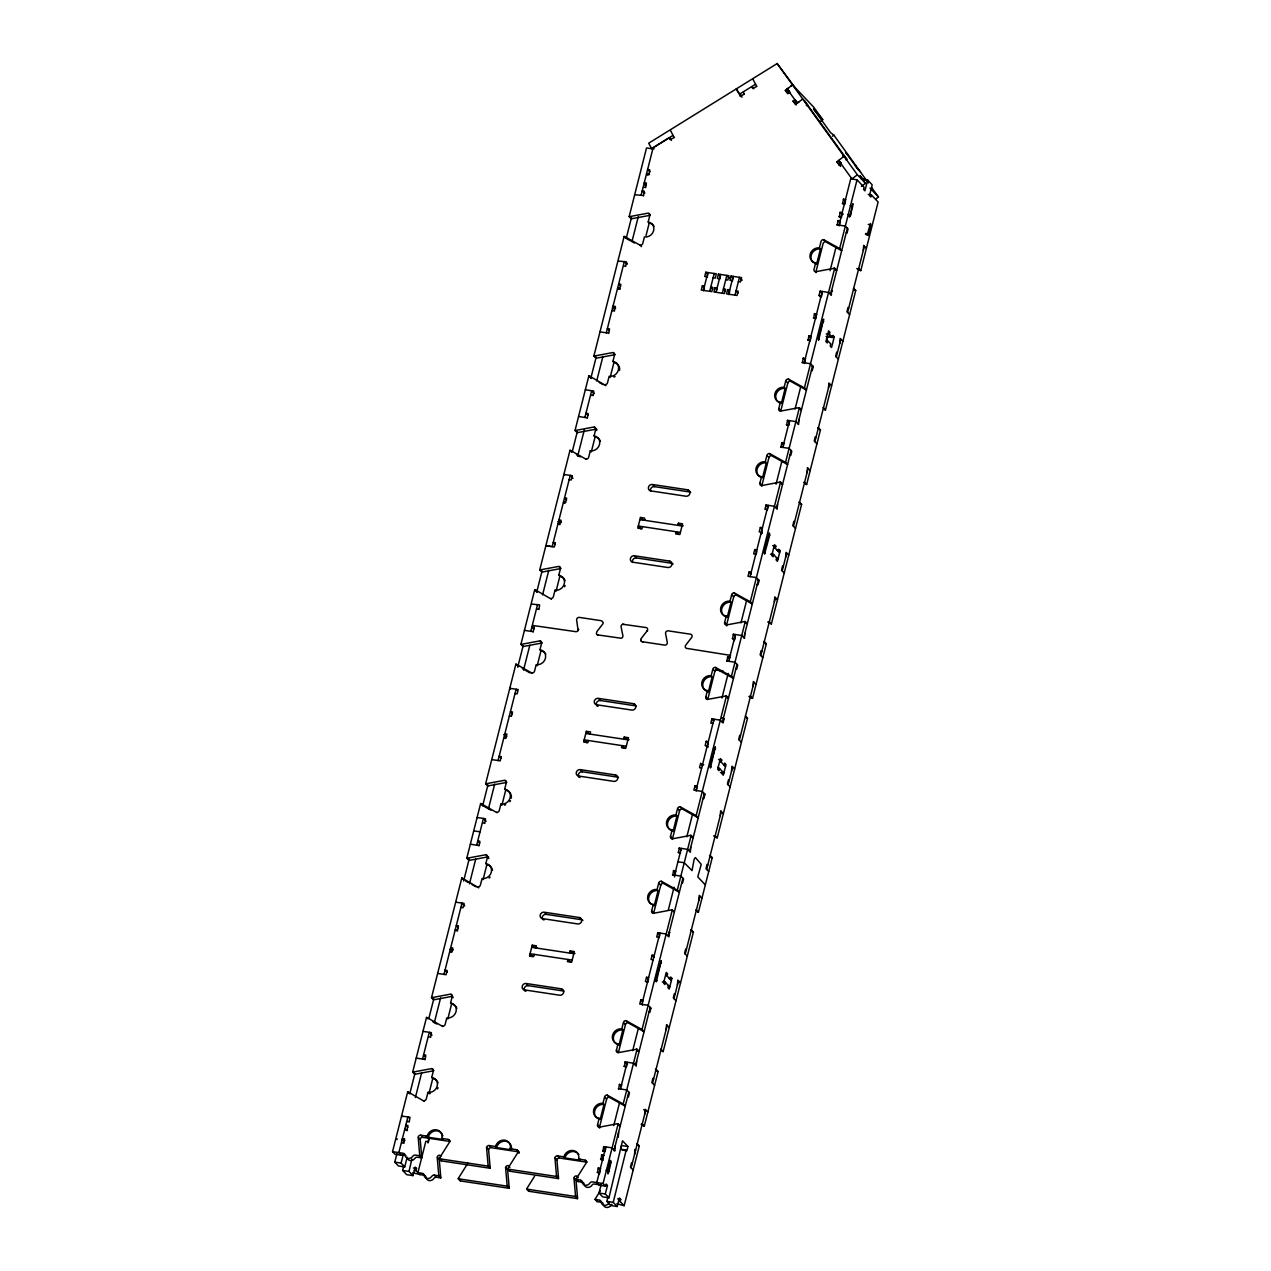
<?xml version="1.0" encoding="UTF-8"?>
<svg xmlns="http://www.w3.org/2000/svg" width="1271" height="1271" viewBox="0 0 1271 1271"><rect width="100%" height="100%" fill="white"/><g stroke="black" fill="none" stroke-linecap="round" stroke-linejoin="round"><path stroke-width="1.5" d="M396.997 1139.579L397.108 1138.737M843.118 214.259L842.196 212.67L840.067 212.336L839.337 216.976M403.431 1139.69L404.162 1141.437L402.859 1140.532M419.938 1174.801L415.982 1170.623L416.523 1168.478L415.156 1167.048L412.996 1175.611L406.672 1174.658L402.716 1170.48L403.765 1165.491M412.996 1175.611L409.024 1171.433L411.868 1159.088M638.312 1145.568L636.612 1143.773A2.272 2.049 -43.5 0 1 637.232 1143.789L639.281 1145.934L624.156 1205.702L620.184 1201.524L620.725 1199.395L619.374 1197.949L617.198 1206.513L610.89 1205.559L606.918 1201.381L607.983 1196.392M617.198 1206.513L613.242 1202.334L626.19 1150.064L621.455 1149.349M610.97 1162.488C610.43 1150.922 604.218 1193.135 610.97 1162.488L609.953 1161.424M503.761 738.07L505.858 738.387L506.938 734.114L504.841 733.796L506.446 736.926M615.514 306.756L613.067 306.073L614.195 309.282L615.116 308.218M655.947 979.639L656.281 981.863L661.285 960.685L655.947 979.639L656.98 980.704L654.867 980.386M710.076 765.778L710.394 768.002L715.398 746.808L710.076 765.778L711.093 766.842M764.189 551.916L764.507 554.14L769.718 535.17L769.4 532.93L764.189 551.916L765.206 552.98M818.302 338.054L818.619 340.278L823.624 319.085L818.302 338.054L819.318 339.119M870.842 225.714L870.508 223.489L867.537 233.657L868.554 234.722L870.842 225.714L869.793 224.745M613.321 352.877L615.021 354.673L596.544 358.136A2.272 2.049 -43.5 0 1 595.924 358.12L593.891 355.975L624.14 236.438A2.288 2.049 -43.5 0 1 624.712 236.613L640.123 245.208A2.272 2.049 -43.5 0 0 642.776 243.381L644.397 236.962A7.976 7.181 -43.5 0 0 653.659 230.591A7.976 7.181 -43.5 0 0 648.194 221.996L649.878 215.18A2.272 2.049 -43.5 0 0 648.242 213.115L629.78 216.578A2.272 2.049 -43.5 0 1 629.161 216.578L646.526 147.976L652.833 148.929M816.093 272.661A2.272 2.049 -43.5 0 1 816.046 271.438L823.084 243.635A2.272 2.049 -43.5 0 1 825.721 241.824L841.148 250.403A2.288 2.049 -43.5 0 0 841.72 250.578L839.686 248.433A2.288 2.049 -43.5 0 1 839.098 248.258L823.687 239.663A2.272 2.049 -43.5 0 0 821.034 241.49L819.414 247.909A7.976 7.181 -43.5 0 0 810.151 254.279A7.976 7.181 -43.5 0 0 815.632 262.875L813.948 269.69A2.272 2.049 -43.5 0 0 815.569 271.756L834.03 268.292A2.288 2.065 -43.5 0 1 834.666 268.292L836.699 270.437M408.563 1117.686L407.88 1116.971L398.856 1152.606L401.35 1155.244L395.043 1154.275L392.548 1151.653L407.673 1091.884A2.272 2.049 -43.5 0 1 408.245 1092.059L424.355 1101.369M432.124 1068.927L433.824 1070.722L415.363 1074.186A2.272 2.049 -43.5 0 1 414.727 1074.17L412.694 1072.025L426.516 1017.42A2.272 2.049 -43.5 0 1 427.088 1017.61L442.848 1026.555M450.967 994.462L452.667 996.257L434.205 999.721A2.272 2.049 -43.5 0 1 433.57 999.721L431.536 997.576L461.786 878.023A2.272 2.049 -43.5 0 1 462.374 878.197L478.802 887.857M488.684 857.131A2.272 2.049 -43.5 0 0 487.937 856.861L469.476 860.324A2.272 2.049 -43.5 0 1 468.856 860.308L466.807 858.163L480.629 803.558A2.272 2.049 -43.5 0 1 481.201 803.733L496.961 812.677M505.08 780.601L506.779 782.396L488.318 785.859A2.272 2.049 -43.5 0 1 487.699 785.859L485.649 783.699L515.899 664.161A2.272 2.049 -43.5 0 1 516.487 664.336L532.247 673.28M540.35 641.204L542.05 642.999L523.588 646.446A2.272 2.049 -43.5 0 1 522.969 646.446L520.919 644.302L534.741 589.696A2.288 2.049 -43.5 0 1 535.329 589.871L551.423 599.181M559.192 566.739L560.892 568.534L542.431 571.998A2.272 2.049 -43.5 0 1 541.811 571.998L539.762 569.837L570.012 450.299A2.272 2.049 -43.5 0 1 570.6 450.474L586.36 459.419M596.909 429.391A2.272 2.049 -43.5 0 0 596.178 429.137L577.701 432.585A2.272 2.049 -43.5 0 1 577.082 432.585L575.048 430.44L588.854 375.835A2.288 2.049 -43.5 0 1 589.442 376.009L605.87 385.669M410.025 1092.79L414.791 1073.947M428.994 1017.833L433.792 998.847M463.613 881.041L469.38 858.243M482.63 805.878L487.905 784.985M517.726 667.164L523.017 646.288M536.743 592.016L542.034 571.124M572.315 451.412L577.129 432.426M590.856 378.154L596.147 357.262M626.333 237.931L631.528 217.436M407.085 1157.627L404.734 1166.905L398.411 1165.952L394.773 1162.123L396.933 1153.575M422.544 1059.045L429.296 1032.322L432.029 1035.182M443.96 974.396L461.993 903.109L464.725 905.969M476.657 845.183L483.425 818.46L486.142 821.32M498.073 760.535L516.121 689.247L516.789 689.962M530.77 631.322L537.538 604.583M552.186 546.673L570.234 475.386L572.951 478.246M584.882 417.46L591.65 390.721L594.367 393.597M606.299 332.811L624.347 261.524L627.064 264.384L627.334 263.319M641.124 195.194L653.135 147.706L669.197 137.761L671.485 140.366M403.828 1143.312L404.575 1138.673L401.89 1139.181M406.911 1130.634L407.912 1125.486L405.814 1125.169L407.848 1127.313M409.246 1121.928L409.993 1117.288L401.572 1116.017L402.24 1116.732M424.991 1059.728L425.721 1055.089L423.624 1054.771L425.658 1056.916M430.662 1037.263L431.409 1032.64L422.989 1031.353M479.103 845.866L479.834 841.227L477.737 840.909L479.771 843.054M484.775 823.401L485.522 818.778L477.102 817.491M509.353 715.97L511.45 716.288L512.531 712.014L510.434 711.696L512.467 713.841M533.216 632.005L533.963 627.366L531.85 627.048L533.884 629.193L534.392 627.239M538.904 609.54L539.635 604.917L531.628 604.059M587.329 418.143L588.076 413.504L585.963 413.186L588.012 415.331M593.017 395.678L593.748 391.039L585.327 389.768M608.745 333.479L609.492 328.855L607.395 328.522L609.429 330.682M614.433 311.03L615.18 306.39M619.755 289.105L620.772 284.291L618.659 283.973L620.709 286.118M625.713 266.465L626.444 261.842L618.532 261.095M643.571 195.861L644.318 191.238L642.205 190.904L644.778 193.144M645.652 187.663L646.383 183.04L644.27 182.706L645.43 185.836L646.272 185.042M648.988 174.477L649.719 169.837L647.622 169.52L650.18 171.76M415.379 1097.524L421.591 1073.01M434.348 1022.583L440.592 997.91M469.444 883.885L475.688 859.212M488.461 808.721L494.705 784.048M523.557 670.024L529.8 645.334M542.574 594.86L548.818 570.186M577.67 456.162L584.406 429.582M596.687 380.998L602.947 356.325M632.18 240.759L638.312 216.531M644.254 193.065L644.492 192.08M404.734 1166.905L401.096 1163.092L403.257 1154.529M412.694 1072.025A2.272 2.049 -43.5 0 0 413.313 1072.025L431.79 1068.577A2.272 2.049 -43.5 0 1 433.347 1071.024L431.727 1077.443A7.976 7.181 -43.5 0 1 437.208 1086.038A7.976 7.181 -43.5 0 1 427.946 1092.409L426.309 1098.827A2.272 2.049 -43.5 0 1 423.672 1100.654M431.536 997.576A2.272 2.049 -43.5 0 0 432.156 997.576L450.633 994.113A2.272 2.049 -43.5 0 1 452.19 996.575L450.57 1002.978A7.976 7.181 -43.5 0 1 456.051 1011.589A7.976 7.181 -43.5 0 1 446.772 1017.96L445.152 1024.362A2.272 2.049 -43.5 0 1 442.515 1026.19M466.807 858.163A2.272 2.049 -43.5 0 0 467.442 858.163L485.903 854.716A2.272 2.049 -43.5 0 1 487.46 857.162L485.84 863.581A7.976 7.181 -43.5 0 1 491.321 872.176A7.976 7.181 -43.5 0 1 482.059 878.547L480.438 884.966A2.272 2.049 -43.5 0 1 477.785 886.793M485.649 783.699A2.272 2.049 -43.5 0 0 486.285 783.714L504.746 780.251A2.272 2.049 -43.5 0 1 506.303 782.698L504.682 789.116A7.976 7.181 -43.5 0 1 510.164 797.727A7.976 7.181 -43.5 0 1 500.901 804.098L499.265 810.501A2.272 2.049 -43.5 0 1 496.627 812.328M520.919 644.302A2.272 2.049 -43.5 0 0 521.555 644.302L540.016 640.854A2.272 2.049 -43.5 0 1 541.589 643.301L539.953 649.719A7.976 7.181 -43.5 0 1 545.434 658.314A7.976 7.181 -43.5 0 1 536.171 664.685L534.551 671.104A2.272 2.049 -43.5 0 1 531.898 672.931M539.762 569.837A2.272 2.049 -43.5 0 0 540.397 569.837L558.859 566.389A2.272 2.049 -43.5 0 1 560.416 568.836L558.795 575.255A7.976 7.181 -43.5 0 1 564.276 583.866A7.976 7.181 -43.5 0 1 555.014 590.237L553.393 596.639A2.272 2.049 -43.5 0 1 550.74 598.466M575.048 430.44A2.272 2.049 -43.5 0 0 575.668 430.44L594.129 426.977A2.272 2.049 -43.5 0 1 595.702 429.439L594.081 435.858A7.976 7.181 -43.5 0 1 599.547 444.453A7.976 7.181 -43.5 0 1 590.284 450.824L588.664 457.242A2.272 2.049 -43.5 0 1 586.01 459.069M593.891 355.975A2.272 2.049 -43.5 0 0 594.51 355.975L612.972 352.528A2.272 2.049 -43.5 0 1 614.544 354.974L612.908 361.393A7.976 7.181 -43.5 0 1 618.389 369.988A7.976 7.181 -43.5 0 1 609.127 376.359L607.506 382.778A2.272 2.049 -43.5 0 1 604.853 384.605M430.202 1093.568A7.976 7.181 -43.5 0 1 428.963 1093.489L432.744 1078.523L431.727 1077.443M447.805 1019.024L451.586 1004.058L450.57 1002.978M483.075 879.627L486.857 864.661L485.84 863.581M504.682 789.116L505.699 790.197L501.918 805.163L500.901 804.098M537.188 665.766L540.985 650.8L539.953 649.719M556.46 589.633L559.812 576.335L558.795 575.255M594.081 435.858L595.098 436.938L591.301 451.904L590.284 450.824M610.144 377.439L613.941 362.473L612.908 361.393M646.049 235.548L649.211 223.061L648.194 221.996M428.279 1141.962L429.026 1137.323M428.009 1142.915L428.963 1139.15L426.246 1136.29M535.901 947.959L536.441 945.831L532.231 945.195L529.514 955.887L533.725 956.523L534.265 954.378M590.014 734.098L590.554 731.969L586.344 731.333L583.643 742.026L587.853 742.661L588.394 740.516M644.127 520.236L644.667 518.107L640.457 517.472L637.756 528.164L641.966 528.8L642.506 526.655M704.468 286.086L702.37 285.768L701.274 290.058L711.808 291.647L712.888 287.373L710.791 287.055L712.824 289.2M713.126 277.777L715.239 278.095L716.32 273.821L705.786 272.232L704.706 276.506L706.819 276.824M703.387 290.376L707.899 272.55M703.689 290.773L704.404 287.929L702.37 285.768M707.105 277.237L707.836 274.377L705.786 272.232M709.695 291.329L714.207 273.503M717.098 288.009L715.001 287.691L713.921 291.965L724.438 293.553L725.519 289.28L723.421 288.962L725.455 291.107M725.757 279.699L727.87 280.017L728.95 275.728L718.417 274.139L717.337 278.413L719.45 278.73M716.018 292.282L720.53 274.457M719.736 279.143L720.466 276.284L718.417 274.139M722.341 293.236L726.837 275.41L729.57 278.285M729.729 289.915L727.632 289.597L726.551 293.871L737.069 295.476L738.149 291.186L736.052 290.868L738.086 293.013M738.387 281.606L740.5 281.924L741.581 277.65L731.047 276.061L729.967 280.335L732.08 280.653M728.648 294.189L733.16 276.379M728.95 294.602L729.665 291.742L727.632 289.597M732.366 281.05L733.097 278.206L731.047 276.061M734.972 295.142L739.468 277.332L742.2 280.192M569.583 953.059L570.123 950.93L574.333 951.566L571.632 962.258L567.422 961.623L567.962 959.478L569.996 961.623M623.696 739.198L624.236 737.069L628.446 737.704L625.745 748.397L621.535 747.761L622.075 745.616L624.109 747.761M677.808 525.336L678.349 523.207L682.559 523.843L679.858 534.535L675.648 533.899L676.188 531.755L678.221 533.899M620.232 1125.884L618.199 1123.739A2.272 2.049 -43.5 0 0 617.579 1123.739L599.102 1127.202A2.272 2.049 -43.5 0 1 597.545 1124.74L599.165 1118.321A7.976 7.181 -43.5 0 1 593.7 1109.726A7.976 7.181 -43.5 0 1 602.962 1103.355L604.583 1096.937A2.272 2.049 -43.5 0 1 607.22 1095.125L622.647 1103.705A2.272 2.049 -43.5 0 0 623.219 1103.895L625.268 1106.04A2.272 2.049 -43.5 0 1 624.681 1105.849L609.27 1097.27A2.272 2.049 -43.5 0 0 606.617 1099.081L599.578 1126.884A2.272 2.049 -43.5 0 0 599.626 1128.108M638.455 1051.419A2.272 2.049 -43.5 0 1 639.075 1051.435L637.041 1049.274A2.272 2.049 -43.5 0 0 636.421 1049.274L617.944 1052.738A2.272 2.049 -43.5 0 1 616.387 1050.275L618.008 1043.872A7.976 7.181 -43.5 0 1 612.543 1035.261A7.976 7.181 -43.5 0 1 621.805 1028.89L623.426 1022.472A2.272 2.049 -43.5 0 1 626.063 1020.661L641.49 1029.24A2.272 2.049 -43.5 0 0 642.062 1029.431L644.111 1031.575A2.272 2.049 -43.5 0 1 643.523 1031.401L628.112 1022.805A2.272 2.049 -43.5 0 0 625.459 1024.633L618.421 1052.436M674.361 912.022L672.311 909.877A2.272 2.049 -43.5 0 0 671.692 909.877L653.23 913.341A2.272 2.049 -43.5 0 1 651.658 910.878L653.278 904.459A7.976 7.181 -43.5 0 1 647.813 895.864A7.976 7.181 -43.5 0 1 657.075 889.493L658.696 883.075A2.272 2.049 -43.5 0 1 661.349 881.264L676.76 889.843A2.272 2.049 -43.5 0 0 677.332 890.034L679.381 892.178A2.272 2.049 -43.5 0 1 678.793 891.988L663.383 883.409A2.272 2.049 -43.5 0 0 660.729 885.22L653.707 913.023M692.568 837.557A2.272 2.049 -43.5 0 1 693.203 837.557L691.154 835.412A2.272 2.049 -43.5 0 0 690.534 835.412L672.073 838.876A2.272 2.049 -43.5 0 1 670.5 836.413L672.121 829.995A7.976 7.181 -43.5 0 1 666.655 821.4A7.976 7.181 -43.5 0 1 675.918 815.029L677.538 808.61A2.272 2.049 -43.5 0 1 680.176 806.799L695.602 815.378A2.272 2.049 -43.5 0 0 696.174 815.569L698.224 817.714A2.272 2.049 -43.5 0 1 697.636 817.523L682.225 808.944A2.272 2.049 -43.5 0 0 679.572 810.771L672.55 838.558A2.272 2.049 -43.5 0 0 672.486 839.368M727.838 698.16A2.272 2.049 -43.5 0 1 728.474 698.16L726.424 696.015A2.272 2.049 -43.5 0 0 725.805 696.015L707.343 699.479A2.272 2.049 -43.5 0 1 705.77 697.016L707.407 690.598A7.976 7.181 -43.5 0 1 701.926 682.003A7.976 7.181 -43.5 0 1 711.188 675.632L712.809 669.213A2.272 2.049 -43.5 0 1 715.462 667.402L730.873 675.981A2.288 2.049 -43.5 0 0 731.461 676.156L733.494 678.317A2.288 2.049 -43.5 0 1 732.922 678.126L717.495 669.547A2.272 2.049 -43.5 0 0 714.858 671.358L707.82 699.161M747.316 623.696L745.267 621.551A2.272 2.049 -43.5 0 0 744.647 621.551L726.186 625.014A2.272 2.049 -43.5 0 1 724.613 622.552L726.234 616.133A7.976 7.181 -43.5 0 1 720.768 607.538A7.976 7.181 -43.5 0 1 730.031 601.167L731.651 594.749A2.272 2.049 -43.5 0 1 734.304 592.937L749.715 601.517A2.272 2.049 -43.5 0 0 750.303 601.707L752.337 603.852A2.272 2.049 -43.5 0 1 751.749 603.661L736.338 595.082A2.272 2.049 -43.5 0 0 733.685 596.893L726.662 624.697A2.272 2.049 -43.5 0 0 726.71 625.92M781.967 484.299A2.272 2.049 -43.5 0 1 782.586 484.299L780.553 482.154A2.272 2.049 -43.5 0 0 779.917 482.154L761.456 485.617A2.272 2.049 -43.5 0 1 759.899 483.155L761.52 476.736A7.976 7.181 -43.5 0 1 756.038 468.141A7.976 7.181 -43.5 0 1 765.301 461.77L766.921 455.352A2.272 2.049 -43.5 0 1 769.575 453.54L784.985 462.12A2.288 2.049 -43.5 0 0 785.573 462.294L787.607 464.455A2.288 2.049 -43.5 0 1 787.035 464.265L771.608 455.685A2.272 2.049 -43.5 0 0 768.971 457.496L761.933 485.3A2.272 2.049 -43.5 0 0 761.885 486.11M800.809 409.834A2.272 2.049 -43.5 0 1 801.429 409.834L799.395 407.689A2.272 2.049 -43.5 0 0 798.76 407.689L780.299 411.153A2.272 2.049 -43.5 0 1 778.726 408.69L780.362 402.272A7.976 7.181 -43.5 0 1 774.881 393.676A7.976 7.181 -43.5 0 1 784.143 387.305L785.764 380.887A2.272 2.049 -43.5 0 1 788.417 379.076L803.828 387.655A2.288 2.049 -43.5 0 0 804.416 387.846L806.45 389.99A2.288 2.049 -43.5 0 1 805.878 389.8L790.451 381.221A2.272 2.049 -43.5 0 0 787.813 383.032L780.775 410.835M602.962 1103.355L603.979 1104.435L600.182 1119.401L599.165 1118.321M618.008 1043.872L619.025 1044.937L622.822 1029.971L621.805 1028.89M653.119 905.254A7.976 7.181 -43.5 0 0 654.311 905.54L658.092 890.574L657.075 889.493M672.121 829.995L673.137 831.075L676.935 816.109L675.918 815.029M707.232 691.392A7.976 7.181 -43.5 0 0 708.424 691.678L712.205 676.712L711.188 675.632M730.031 601.167L731.047 602.247L727.266 617.213L726.234 616.133M765.301 461.77L766.318 462.835L762.536 477.817L761.52 476.736M780.187 403.066A7.976 7.181 -43.5 0 0 781.379 403.352L785.16 388.386L784.143 387.305M814.361 263.176A7.976 7.181 -43.5 0 0 816.649 263.955L820.431 248.973L819.414 247.909M597.513 1172.625L598.26 1167.985L600.722 1168.669M601.199 1159.788L601.596 1154.799L604.043 1155.466M602.931 1151.24L603.677 1146.601L612.098 1147.872L614.814 1150.732L615.212 1145.743M618.675 1089.04L619.406 1084.401L621.853 1085.069M624.347 1066.576L625.094 1061.936L633.514 1063.223L636.231 1066.083L636.644 1061.094M642.935 1000.07L640.838 999.753L639.742 1004.026L648.178 1005.297L650.895 1008.157L649.815 1012.431L649.131 1011.716M648.623 977.606L646.51 977.288L645.43 981.562L647.543 981.879M654.215 955.506L652.102 955.188L651.022 959.462L653.135 959.78M669.324 931.881L668.927 936.87L666.211 934.01L657.79 932.739L656.71 937.013L658.807 937.331M672.788 875.179L673.535 870.54L675.965 871.207M678.46 852.714L679.207 848.075L687.627 849.362L690.344 852.221L690.757 847.233M697.048 786.209L694.951 785.875L693.871 790.165L702.291 791.436L705.008 794.296L703.927 798.569L702.879 798.41M703.753 764.824L700.623 763.426L699.543 767.7L701.656 768.018M708.328 741.644L706.215 741.327L705.135 745.6L708.265 746.998M721.864 717.781L724.12 718.735L723.04 723.008L720.323 720.149L711.903 718.878L710.823 723.151L712.92 723.469M726.901 661.301L727.648 656.678L730.094 657.345M732.589 638.852L733.319 634.213L741.74 635.5L744.472 638.36L744.87 633.355M751.161 572.331L749.064 572.014L747.984 576.303L756.404 577.574L759.121 580.434L758.04 584.708L756.992 584.549M756.849 549.882L754.752 549.565L753.655 553.838L755.768 554.156M762.441 527.783L760.344 527.465L759.248 531.739L762.378 533.137M777.566 504.158L777.153 509.147L774.436 506.287L766.016 505.016L764.935 509.29L767.049 509.607M781.014 447.44L781.76 442.816L784.207 443.484M786.701 424.991L787.448 420.351L795.868 421.622L798.585 424.498L798.982 419.494M802.43 362.791L803.177 358.152L805.623 358.835M808.118 340.342L808.864 335.703L811.311 336.386M813.71 318.243L814.457 313.603L816.903 314.287M820.748 297.207L819.048 295.428L820.129 291.154L828.549 292.425L831.282 295.285L831.679 290.296M837.255 225.174L838.002 220.534L840.449 221.218M842.673 203.789L843.42 199.15L845.851 199.833M605.774 1146.919L596.766 1182.554L599.245 1185.192L605.568 1186.145L606.108 1184L607.474 1185.43L605.298 1193.993L608.936 1197.822L622.504 1140.786L627.953 1146.506L626.873 1150.779L622.139 1150.064M620.439 1088.993L627.191 1062.27M659.887 933.057L641.855 1004.344L642.538 1005.059M674.551 875.131L681.32 848.393M695.968 790.483L714.016 719.195M728.664 661.27L735.432 634.531M750.081 576.621L768.129 505.334M782.777 447.408L789.545 420.669M804.209 362.759L822.242 291.472M839.019 225.142L851.03 177.654L852.063 178.734M599.213 1174.404L600.023 1171.195M603.375 1158.008L601.596 1154.799M604.996 1151.59L605.711 1148.746L603.677 1146.601M647.829 982.292L648.56 979.433L646.51 977.288M659.109 937.728L659.824 934.884L657.79 932.739M674.488 876.958L675.568 872.684L673.535 870.54M696.27 790.88L696.985 788.036L694.951 785.875M707.534 746.331L708.265 743.471L706.215 741.327M734.288 640.648L735.369 636.358L733.319 634.213M756.07 554.569L756.785 551.709L754.752 549.565M761.297 533.884L762.378 529.61L760.344 527.465M767.334 510.005L768.065 507.161L766.016 505.016M804.4 363.506L805.226 360.297L803.177 358.152M810.183 340.707L810.898 337.848L808.864 335.703M815.68 318.957L816.49 315.748L814.457 313.603M821.368 296.508L822.178 293.299L820.129 291.154M839.225 225.888L840.036 222.679L838.002 220.534M841.307 217.691L842.117 214.481L840.067 212.336M844.643 204.504L845.453 201.295L843.42 199.15M613.766 1125.582L619.485 1102.958M632.72 1050.64L638.487 1027.858M668.308 910.036L674.059 887.253M686.833 836.779L692.6 813.996M721.928 698.081L728.188 673.392M740.961 622.917L746.713 600.134M776.057 484.203L781.824 461.421M795.074 409.055L800.841 386.273M830.074 270.691L836.207 246.463M608.936 1197.822L602.629 1196.853L598.991 1193.024L601.151 1184.477M605.568 1186.145L603.074 1183.523L618.199 1123.739M623.219 1103.895L637.041 1049.274M642.062 1029.431L672.311 909.877M677.332 890.034L691.154 835.412M696.174 815.569L726.424 696.015M731.461 676.156L745.267 621.551M750.303 601.707L780.553 482.154M785.573 462.294L799.395 407.689M804.416 387.846L834.666 268.292M839.686 248.433L857.051 179.831L850.728 178.877M614.131 1150.017L628.795 1092.091M635.548 1065.368L650.212 1007.442M668.244 936.155L682.908 878.229M689.676 851.506L704.325 793.581M722.357 722.293L737.021 664.368M743.789 637.645L758.437 579.719M776.486 508.432L791.134 450.506M797.902 423.783L812.55 365.857M830.598 294.57L847.376 228.24M802.096 362.442L810.517 363.713L813.233 366.572L812.153 370.846L811.47 370.131M620.915 1148.396L621.63 1145.552L627.953 1146.506M826.595 341.184L827.945 335.846M861.357 179.1L867.664 180.053L864.931 190.857L863.581 189.427L864.121 187.282L857.051 179.831M667.068 975.985L667.609 973.856L666.258 972.426L663.541 983.119L664.908 984.548L665.448 982.404L662.286 981.927M719.561 768.542L719.021 770.687L717.67 769.257L720.371 758.565L721.737 759.994L721.181 762.123M775.31 548.262L775.85 546.133L774.484 544.703L771.783 555.395L773.133 556.825L773.674 554.68L770.528 554.204M832.362 337.498L829.423 334.4L829.963 332.271L828.597 330.841L825.896 341.534L827.262 342.963L827.802 340.819L830.741 343.917L830.201 346.062L831.568 347.491L834.269 336.799L832.902 335.369L832.362 337.498L826.055 336.545M668.403 985.518L667.847 987.646L669.213 989.076L671.914 978.384L670.564 976.954L670.024 979.099M722.516 771.64L721.976 773.785L723.326 775.215L726.043 764.522L724.677 763.093L724.136 765.237M776.629 557.778L776.088 559.923L777.439 561.353L780.156 550.661L778.789 549.231L778.249 551.376M868.22 194.431L871.366 194.908L870.826 197.053L869.475 195.623L872.208 184.819L867.664 180.053M631.131 1167.906L645.795 1109.996L643.682 1109.678M652.547 1083.257L667.211 1025.332M673.98 998.609L678.476 980.783M685.244 954.044L699.908 896.134M706.676 869.396L721.324 811.47M728.092 784.747L732.604 766.921M739.357 740.183L754.021 682.257M760.789 655.534L775.437 597.608M782.205 570.87L786.717 553.06M793.485 526.321L808.134 468.395M814.902 441.673L829.55 383.747M836.318 357.008L840.83 339.198M847.598 312.459L864.375 246.129M641.156 1124.47L643.73 1125.899A2.272 2.049 -43.5 0 0 644.302 1126.074L658.124 1071.469L656.074 1069.324A2.272 2.049 -43.5 0 0 655.455 1069.324L657.155 1071.103M660.856 1049.639L662.556 1051.435A2.272 2.049 -43.5 0 0 663.144 1051.61L693.394 932.072L691.36 929.911A2.272 2.049 -43.5 0 0 690.725 929.911L691.742 930.992M696.143 910.243L697.843 912.038A2.272 2.049 -43.5 0 0 698.415 912.213L712.237 857.607L710.203 855.462M713.603 835.857L716.685 837.573A2.272 2.049 -43.5 0 0 717.257 837.748L747.507 718.21L745.473 716.05M748.873 696.444L751.955 698.176A2.288 2.049 -43.5 0 0 752.527 698.351L766.349 643.746L764.316 641.601A2.272 2.049 -43.5 0 0 763.68 641.585M767.716 621.996L770.798 623.711A2.272 2.049 -43.5 0 0 771.37 623.886L801.62 504.333L799.586 502.188A2.272 2.049 -43.5 0 0 798.966 502.188L800.666 503.983M804.368 482.519L806.068 484.299A2.272 2.049 -43.5 0 0 806.656 484.489L820.462 429.884L818.429 427.723A2.288 2.049 -43.5 0 0 817.952 427.707M823.894 408.769L824.911 409.85A2.272 2.049 -43.5 0 0 825.483 410.025L855.733 290.471L853.699 288.326M856.765 268.531L860.181 270.437A2.288 2.049 -43.5 0 0 860.769 270.628L878.118 202.025L871.366 194.908M647.59 174.778L648.289 173.634L648.75 174.89M560.988 522.079L560.082 523.144L558.954 519.934L561.067 520.252L559.971 524.526L557.874 524.208M452.762 949.802L451.841 950.883L450.728 947.658L452.826 947.975L451.745 952.265L449.648 951.931M618.675 289.041L619.295 288.167L620.026 288.93M506.7 736.497L504.778 735.623M532.692 625.443L575.731 631.655A2.272 2.049 -43.5 0 0 578.114 630.48L576.653 620.169A2.272 2.049 -43.5 0 1 579.322 617.388L601.564 620.756L603.201 622.536A2.272 2.049 -43.5 0 1 602.692 624.109L596.814 631.671L596.417 633.752A2.272 2.049 -43.5 0 0 597.449 634.865L621.265 638.264A2.272 2.049 -43.5 0 0 622.869 635.611L621.106 626.889A2.272 2.049 -43.5 0 1 622.695 624.236L646.526 627.62A2.272 2.049 -43.5 0 1 647.146 630.829L647.495 631.194M578.114 630.48L578.75 629.24M564.674 502.633L565.611 502.68M418.477 1137.386L420.177 1139.181L421.765 1157.277A2.272 2.049 -43.5 0 1 421.686 1157.913L419.652 1155.752A2.272 2.049 -43.5 0 0 419.716 1155.132L418.143 1137.021A2.272 2.049 -43.5 0 1 420.796 1135.21L427.104 1136.163A7.976 7.181 -43.5 0 1 436.366 1129.792A7.976 7.181 -43.5 0 1 441.847 1138.387L448.155 1139.356A2.272 2.049 -43.5 0 1 449.727 1141.803L439.432 1158.119A2.272 2.049 -43.5 0 0 439.194 1158.723L441.244 1160.868L490.082 1168.256A2.272 2.049 -43.5 0 0 490.145 1167.636L488.572 1149.524L486.872 1147.729M467.903 1163.203L458.481 1178.153A2.272 2.049 -43.5 0 0 458.227 1178.757L460.277 1180.902L509.115 1188.29A2.272 2.049 -43.5 0 0 509.178 1187.67L507.606 1169.558A2.272 2.049 -43.5 0 1 507.955 1168.796M490.082 1168.256L488.032 1166.111A2.272 2.049 -43.5 0 0 488.112 1165.475L486.523 1147.379A2.272 2.049 -43.5 0 1 489.176 1145.552L495.499 1146.506A7.976 7.181 -43.5 0 1 504.762 1140.135A7.976 7.181 -43.5 0 1 510.227 1148.746L516.55 1149.699A2.272 2.049 -43.5 0 1 518.107 1152.162L507.828 1168.462A2.272 2.049 -43.5 0 0 507.59 1169.066L509.623 1171.211L558.462 1178.598A2.272 2.049 -43.5 0 0 558.525 1177.979L556.952 1159.867L555.252 1158.088M534.583 1176.279L526.861 1188.512A2.272 2.049 -43.5 0 0 526.623 1189.1L528.657 1191.245L577.511 1198.648A2.272 2.049 -43.5 0 0 577.574 1198.013L576.001 1179.917A2.272 2.049 -43.5 0 1 576.637 1178.789M558.462 1178.598L556.428 1176.453A2.272 2.049 -43.5 0 0 556.491 1175.834L554.919 1157.722A2.272 2.049 -43.5 0 1 557.556 1155.911L563.879 1156.864A7.976 7.181 -43.5 0 1 573.142 1150.493A7.976 7.181 -43.5 0 1 578.623 1159.088L584.93 1160.042A2.272 2.049 -43.5 0 1 586.503 1162.504L576.208 1178.821A2.272 2.049 -43.5 0 0 575.97 1179.409L578.003 1181.553L582.452 1182.237A2.272 2.049 -43.5 0 1 583.055 1182.427M600.389 1190.705L595.257 1198.855A2.272 2.049 -43.5 0 0 595.003 1199.459L597.052 1201.603L601.485 1202.271A2.272 2.049 -43.5 0 1 602.089 1202.461M642.745 642.093L642.395 641.744A2.272 2.049 -43.5 0 1 641.108 640.934L640.775 639.964A2.272 2.049 -43.5 0 1 641.267 638.392L647.146 630.829M730.587 655.391L686.356 648.321A2.272 2.049 -43.5 0 1 685.736 645.128L691.615 637.549A2.272 2.049 -43.5 0 0 690.487 634.213L668.244 630.845A2.272 2.049 -43.5 0 0 665.527 633.085L667.354 642.856A2.272 2.049 -43.5 0 1 664.638 645.112L642.395 641.744M609.445 1202.525L608.126 1204.098A4.56 4.099 -43.5 0 1 601.374 1203.065L600.913 1201.238A2.272 2.049 -43.5 0 0 599.451 1200.126L595.003 1199.459M820.017 121.746L822.734 119.681L813.631 107.066L792.564 84.887L785.319 90.384L787.718 93.72L789.863 92.704M793.072 101.14L795.106 103.285L796.917 101.918L794.883 99.773L793.072 101.14L795.471 104.476L797.282 103.11L787.13 89.018L788.941 87.635M790.753 86.269L792.564 84.887M785.319 90.384L787.353 92.545L789.164 91.162M799.094 101.728L797.282 103.11L802.716 98.979L805.433 101.839M806.259 105.143L807.848 105.175L806.942 105.858M832.537 136.204L833.887 135.171L868.363 182.96M842.784 155.809L843.69 155.11L844.961 156.667M843.451 156.524L844.357 155.825M839.543 165.5L836.811 161.814L844.055 156.301L846.772 159.161L845.866 159.86M836.811 161.814L838.844 163.959L840.655 162.577M839.21 165.151L841.354 164.118M861.404 186.424L865.487 183.326L857.369 174.794L851.935 178.909L838.622 160.432L841.338 163.292M875.735 199.039L878.452 196.973L871.715 187.631M794.597 87.032L777.169 63.55L648.671 143.21L651.689 148.612L673.042 135.377L670.532 130.5M755.546 84.236L739.261 94.324L740.612 96.485M669.197 137.761L670.198 139.572L674.393 137.538M740.278 96.135L744.472 94.102M753.735 88.763L751.701 86.619L752.702 88.43L756.896 86.396M622.695 624.236L624.125 624.474M648.639 174.127L646.526 173.793L647.543 174.874M842.323 203.424L844.452 203.757M850.204 205.537L852.793 206.855M847.948 214.449L849.536 214.592C848.234 227.747 856.876 183.167 850.537 215.768L848.98 215.435M645.303 187.314L643.539 187.345M838.987 216.626L841.434 217.293M868.236 224.411L869.809 224.649M643.237 195.512L635.325 194.765M836.922 224.824L845.342 226.095L848.059 228.955L846.979 233.229L846.295 232.514M865.98 233.324C867.585 235.103 870.158 236.676 865.424 234.15M831.313 290.852L832.362 291.011M625.364 266.116L623.6 266.147M819.048 295.428L821.495 296.095M619.692 288.565L617.579 288.247L618.596 289.327M813.376 317.877L815.474 318.195M826.261 333.923L829.423 334.4M829.534 336.084L834.269 336.799M612.829 306.962L614.084 307.153M612.479 307.82L615.641 308.297M614.1 310.664L612.32 310.712M807.784 339.977L810.231 340.66M599.991 331.858L608.412 333.129M812.185 366.413L813.233 366.572M592.667 395.329L590.904 395.36M786.352 424.641L788.798 425.308L789.482 422.496L787.448 420.351M578.575 416.507L586.995 417.778M780.68 447.09L789.1 448.361L791.817 451.221L790.737 455.511L790.054 454.78M687.532 489.796L652.452 484.489A3.416 3.082 -43.5 0 0 648.48 487.222A3.416 3.082 -43.5 0 0 650.816 490.908L685.911 496.214A3.416 3.082 -43.5 0 0 689.883 493.482A3.416 3.082 -43.5 0 0 687.532 489.796L688.898 491.226M653.119 485.204L654.486 486.634L689.565 491.956A3.416 3.082 -43.5 0 1 690.677 492.354M569.154 479.66L571.251 479.977L572.331 475.704L563.911 474.433L564.594 475.147M645.303 520.046L642.49 519.617L640.457 517.472M683.194 525.765L680.398 525.352L678.349 523.207M639.917 519.601L682.019 525.972M772.689 545.656L775.85 546.133M680.398 532.39L638.296 526.019L641.013 528.879M776.994 550.184L780.156 550.661M558.048 521.634L561.417 522.143M669.499 561.083L634.404 555.777A3.416 3.082 -43.5 0 0 630.432 558.509A3.416 3.082 -43.5 0 0 632.783 562.195L667.863 567.501A3.416 3.082 -43.5 0 0 671.835 564.769A3.416 3.082 -43.5 0 0 669.499 561.083L670.85 562.529M635.087 556.491L636.453 557.921L671.533 563.244A3.416 3.082 -43.5 0 1 673.122 564.022M550.931 546.482L545.879 545.72L554.299 546.991L555.379 542.717L553.266 542.399L555.316 544.544M758.072 580.275L759.121 580.434M538.554 609.19L536.791 609.222M732.239 638.503L734.686 639.17M524.446 630.368L532.867 631.639M726.567 660.952L734.988 662.223L737.704 665.083L736.624 669.372L735.941 668.657M715.335 669.928L723.12 671.12M634.769 705.103L633.419 703.657L598.323 698.351A3.416 3.082 -43.5 0 0 594.351 701.084A3.416 3.082 -43.5 0 0 596.703 704.77L598.069 706.199M723.072 718.576L724.12 718.735M599.006 699.066L600.373 700.496L635.452 705.818A3.416 3.082 -43.5 0 1 636.024 705.945M596.703 704.77L631.798 710.076A3.416 3.082 -43.5 0 0 635.77 707.343A3.416 3.082 -43.5 0 0 633.419 703.657M515.025 693.521L517.138 693.839L518.218 689.565L509.798 688.294L510.481 689.009M713.492 748.714L715.605 749.032L714.588 747.952M629.081 739.643L626.269 739.214L624.236 737.069M585.804 733.462L627.906 739.833M718.576 759.518L721.737 759.994M626.285 746.252L584.183 739.881L586.9 742.741M503.761 734.559L505.858 734.876M720.498 772.561L723.866 773.07L718.194 767.112M616.737 776.39L615.371 774.945L580.291 769.638A3.416 3.082 -43.5 0 0 576.319 772.371A3.416 3.082 -43.5 0 0 578.67 776.057L580.021 777.487M580.974 770.353L582.325 771.783L617.42 777.105A3.416 3.082 -43.5 0 1 618.516 777.502M491.766 759.581L500.186 760.852L501.267 756.579L499.153 756.261L501.203 758.406M703.959 794.137L705.008 794.296M578.67 776.057L613.75 781.363A3.416 3.082 -43.5 0 0 617.722 778.63A3.416 3.082 -43.5 0 0 615.371 774.945M484.442 823.052L482.678 823.084M678.126 852.364L680.573 853.032M473.718 830.869L480.041 831.822M677.936 861.77L684.243 862.723L692.028 870.603L694.173 859.117L695.428 857.56L701.227 864.312L697.779 876.879L705.326 884.902M470.334 844.23L478.754 845.501M672.438 874.813L680.859 876.084L683.591 878.944L682.495 883.234L681.828 882.519M580.656 918.965L579.306 917.535L544.21 912.213A3.416 3.082 -43.5 0 0 540.239 914.945A3.416 3.082 -43.5 0 0 542.59 918.631L543.956 920.061M668.959 932.437L670.008 932.596M544.894 912.928L546.26 914.357L581.34 919.68A3.416 3.082 -43.5 0 1 582.944 920.458M455.685 902.156L464.106 903.427L463.025 907.701L460.912 907.383M542.59 918.631L577.685 923.938A3.416 3.082 -43.5 0 0 581.641 921.221A3.416 3.082 -43.5 0 0 579.306 917.535M537.077 947.769L534.265 947.34L532.231 945.195M574.969 953.504L572.157 953.075L570.123 950.93M531.691 947.324L573.793 953.695M572.172 960.113L530.055 953.743L532.787 956.602L529.975 956.189M668.768 977.907L671.914 978.384M449.823 949.358L453.191 949.866M562.624 990.252L561.258 988.822L526.178 983.5A3.416 3.082 -43.5 0 0 522.206 986.232A3.416 3.082 -43.5 0 0 524.558 989.918L525.908 991.348M526.861 984.215L528.212 985.645L563.307 990.967A3.416 3.082 -43.5 0 1 563.863 991.11M437.637 973.443L446.057 974.714L447.154 970.44L445.041 970.123L447.074 972.267M649.831 1007.998L650.895 1008.157M524.558 989.918L559.637 995.225A3.416 3.082 -43.5 0 0 563.609 992.508A3.416 3.082 -43.5 0 0 561.258 988.822M430.329 1036.914L428.565 1036.945M624.013 1066.226L626.46 1066.893L627.127 1064.097L625.094 1061.936M416.221 1058.092L424.641 1059.363M618.326 1088.675L626.746 1089.946L629.463 1092.806L628.382 1097.095L627.715 1096.38M613.766 1150.573L614.814 1150.732M408.912 1121.562L407.133 1121.61M602.597 1150.875L605.044 1151.558M406.831 1129.76L404.702 1129.442L407.514 1130.475M600.516 1159.073L603.328 1160.105M427.104 1136.163L428.12 1137.243L442.864 1139.467A7.976 7.181 -43.5 0 0 443.007 1138.784M495.499 1146.506L496.516 1147.586L511.244 1149.81A7.976 7.181 -43.5 0 0 510.799 1144.853M563.879 1156.864L564.896 1157.929L579.64 1160.169A7.976 7.181 -43.5 0 0 579.862 1158.787M519.315 1152.114A2.272 2.049 -43.5 0 0 518.584 1151.844L491.21 1147.697A2.272 2.049 -43.5 0 0 488.572 1149.524M427.946 1141.596L425.833 1141.279L417.905 1172.656L422.337 1173.324A2.272 2.049 -43.5 0 1 423.958 1175.055A4.56 4.099 -43.5 0 0 431.902 1176.247A2.272 2.049 -43.5 0 1 434.253 1175.119L438.686 1175.802L440.735 1177.947A2.272 2.049 -43.5 0 0 440.799 1177.327L439.226 1159.216L437.526 1157.42M606.124 1170.098L608.73 1171.401L606.617 1171.084M401.557 1140.055L404.925 1140.564M607.077 1171.433L608.65 1171.671M403.495 1142.947L401.731 1142.994M597.179 1172.259L599.626 1172.942M392.548 1151.653L403.304 1153.29A2.272 2.049 -43.5 0 1 404.925 1155.005A4.56 4.099 -43.5 0 0 412.868 1156.213A2.272 2.049 -43.5 0 1 415.204 1155.085L419.652 1155.752M439.194 1158.723L488.032 1166.111M507.59 1169.066L556.428 1176.453M575.97 1179.409L580.402 1180.092A2.272 2.049 -43.5 0 1 581.88 1181.204L582.34 1183.031A4.56 4.099 -43.5 0 0 589.093 1184.048L590.411 1182.491A2.272 2.049 -43.5 0 1 592.318 1181.887L603.074 1183.523M400.905 1154.767L405.338 1155.434A2.272 2.049 -43.5 0 1 405.942 1155.625M421.686 1157.913L417.253 1157.23A2.272 2.049 -43.5 0 0 414.902 1158.358A4.56 4.099 -43.5 0 1 406.974 1157.166M598.8 1184.715L594.351 1184.032A2.272 2.049 -43.5 0 0 592.445 1184.636L591.142 1186.193A4.56 4.099 -43.5 0 1 584.374 1185.176L583.913 1183.349A2.272 2.049 -43.5 0 0 583.564 1182.808M394.773 1162.123L401.096 1163.092M598.991 1193.024L605.298 1193.993M413.361 1168.001L416.523 1168.478M617.563 1198.903L620.725 1199.395M414.394 1170.384L415.982 1170.623M618.612 1201.286L620.184 1201.524M402.716 1170.48L409.024 1171.433M458.227 1178.757L507.081 1186.145L509.115 1188.29M526.623 1189.1L575.461 1196.488L577.511 1198.648M606.918 1201.381L613.242 1202.334M424.975 1175.659A2.272 2.049 -43.5 0 0 424.387 1175.468L412.646 1172.815M440.735 1177.947L436.287 1177.28A2.272 2.049 -43.5 0 0 433.951 1178.392A4.56 4.099 -43.5 0 1 426.007 1177.2A2.272 2.049 -43.5 0 0 425.499 1176.04M624.156 1205.702L616.848 1203.716M597.449 634.865L598.291 635.373M626.746 238.757L630.607 240.902M631.894 241.617L634.467 243.047M599.181 382.46L603.042 384.605M576.494 454.764L580.354 456.925M522.381 668.625L530.086 672.931M483.25 805.893L490.956 810.183M465.694 881.057L468.268 882.503M472.113 884.648L475.974 886.793M432.982 1021.9L436.843 1024.045M833.887 135.171L830.551 132.613L813.456 108.829L822.734 119.681M863.136 179.02L864.502 180.45M787.13 89.018L789.768 91.782M848.472 155.396L845.755 152.536L858.465 169.933M855.383 165.881L860.499 172.078M870.015 188.092L878.452 196.973M752.94 79.263L756.547 86.031M743.456 92.29L744.123 93.736M741.994 97.184L736.243 88.922L738.515 92.974M866.425 248.274L863.692 245.414L863.295 250.403M858.719 268.483L860.769 270.628M839.448 248.608L841.148 250.403M858.481 268.658L859.847 270.088M823.687 239.663L825.054 241.109M834.03 268.292L835.73 270.072M853.413 288.692L855.113 290.471A2.288 2.049 -43.5 0 1 855.733 290.471M815.632 262.875L816.649 263.955M848.678 308.186L847.995 307.471L846.915 311.745L849.632 314.604M822.814 320.228L823.83 321.309M842.864 341.343L840.147 338.483L839.75 343.472M653.135 147.706L654.168 148.786M837.398 352.734L836.715 352.019L835.635 356.293L838.367 359.169M831.599 385.891L828.883 383.032L828.47 388.02M648.925 213.83L650.291 215.276L631.83 218.723A2.272 2.049 -43.5 0 1 631.194 218.723L629.161 216.578M715.001 287.691L717.035 289.836M825.483 410.025L823.449 407.88A2.272 2.049 -43.5 0 1 823.004 407.753M804.178 388.02L805.878 389.8M788.417 379.076L790.117 380.855M629.78 216.578L631.48 218.374M786.114 381.252L787.813 383.032M798.76 407.689L799.777 408.769M817.809 427.723L818.826 428.804M640.123 245.208L641.49 246.638M815.982 437.399L815.299 436.668L814.218 440.958L816.935 443.817M625.046 236.978L626.412 238.408M624.14 236.438L625.84 238.217M780.362 402.272L781.379 403.352M778.726 408.69L780.426 410.485M810.183 470.556L807.45 467.68L807.053 472.685M781.76 442.816L783.794 444.961M806.656 484.489L804.607 482.345A2.272 2.049 -43.5 0 1 804.035 482.154M785.335 462.485L787.035 464.265M769.575 453.54L771.275 455.32M767.271 455.717L768.971 457.496M779.917 482.154L781.617 483.949M759.899 483.155L761.599 484.95M794.566 522.047L793.882 521.332L792.802 525.606L795.519 528.466M768.701 534.09L769.718 535.17M788.751 555.205L786.034 552.345L785.637 557.334M594.51 355.975L596.21 357.771M773.944 546.832L779.6 552.79M772.323 553.25L777.979 559.208M783.286 566.596L782.602 565.881L781.522 570.155L784.239 573.03M589.776 376.375L591.476 378.154A2.288 2.049 -43.5 0 0 590.904 377.98L590.221 377.265M588.854 375.835L589.887 376.915M777.487 599.753L774.754 596.893L774.357 601.882M749.064 572.014L751.097 574.174M594.478 427.342L596.178 429.137M595.702 429.439L596.719 430.519M771.37 623.886L769.336 621.741A2.272 2.049 -43.5 0 1 768.748 621.567L770.448 623.346M750.049 601.882L751.749 603.661M734.304 592.937L736.004 594.717M575.668 430.44L577.368 432.235M731.985 595.114L733.685 596.893M744.647 621.551L746.347 623.346M764.03 641.95L765.73 643.746A2.272 2.049 -43.5 0 1 766.349 643.746M761.869 651.26L761.186 650.545L760.106 654.819L762.822 657.679M570.933 450.84L571.95 451.904M570.012 450.299L571.553 451.904M724.613 622.552L726.313 624.347M756.054 684.418L753.338 681.542L752.94 686.547M727.648 656.678L729.681 658.823M566.58 499.98L564.546 497.835L566.659 498.153L565.563 502.426L563.466 502.109L564.483 503.189M752.527 698.351L750.494 696.206A2.288 2.049 -43.5 0 1 749.906 696.015L751.606 697.811M731.222 676.347L732.922 678.126M715.462 667.402L717.162 669.182M713.158 669.579L714.858 671.358M725.805 696.015L727.505 697.811M746.538 717.845L746.887 718.194A2.272 2.049 -43.5 0 1 747.507 718.21M707.407 690.598L708.424 691.678M705.77 697.016L707.47 698.812M740.453 735.909L739.77 735.194L738.689 739.468L741.406 742.328M711.903 718.878L713.937 721.022M734.638 769.066L731.921 766.206L731.524 771.195M540.397 569.853L542.097 571.632M719.831 760.694L725.487 766.651M555.014 590.237L556.031 591.301M729.173 780.458L728.49 779.743L727.409 784.032L730.126 786.892M700.623 763.426L702.672 765.571M535.663 590.237L537.363 592.032M534.741 589.696L536.441 591.492M723.358 813.615L720.641 810.755L720.244 815.744M715.223 835.603L717.257 837.748M695.936 815.744L697.636 817.523M714.985 835.778L716.685 837.573M680.176 806.799L681.876 808.578M521.555 644.302L523.255 646.097M677.872 808.976L679.572 810.771M690.534 835.412L692.234 837.208M709.568 855.462L711.267 857.242M586.344 731.333L588.378 733.478M707.756 865.122L707.073 864.407L705.993 868.681L708.71 871.541M516.82 664.701L518.52 666.481A2.272 2.049 -43.5 0 0 517.948 666.306M515.899 664.161L516.916 665.226M670.5 836.413L672.2 838.209M679.207 848.075L681.256 850.235M701.942 898.279L699.225 895.404L698.828 900.408M698.415 912.213L696.381 910.068A2.272 2.049 -43.5 0 1 695.936 909.941M677.093 890.208L678.793 891.988M661.349 881.264L663.049 883.043M659.029 883.44L660.729 885.22M653.278 904.459L654.311 905.54M651.658 910.878L653.358 912.673M686.324 949.771L685.657 949.056L684.561 953.329L687.293 956.189M660.459 961.813L661.492 962.894M680.525 982.928L677.808 980.068L677.395 985.057M652.102 955.188L654.152 957.333M486.285 783.714L487.985 785.494M665.702 974.555L671.374 980.513M664.082 980.974L669.753 986.932M675.06 994.319L674.377 993.604L673.296 997.894L676.013 1000.754M481.55 804.098L482.567 805.179M480.629 803.558L482.329 805.353M669.245 1027.476L666.528 1024.617L666.131 1029.605M640.838 999.753L642.872 1001.898M486.237 855.065L487.937 856.861M487.46 857.162L488.827 858.592M663.144 1051.61L661.111 1049.465A2.272 2.049 -43.5 0 1 660.523 1049.29M641.823 1029.605L643.523 1031.401M626.063 1020.661L627.763 1022.456M467.442 858.163L469.142 859.959M623.759 1022.837L625.459 1024.633M636.421 1049.274L638.121 1051.069M653.628 1078.984L652.96 1078.269L651.88 1082.542L654.597 1085.402M461.786 878.023L462.803 879.087M616.387 1050.275L618.087 1052.07M647.829 1112.141L645.112 1109.281L644.699 1114.27M619.406 1084.401L621.455 1086.546M458.354 927.703L456.321 925.558L458.418 925.876L457.417 931.023M644.302 1126.074L642.268 1123.929A2.272 2.049 -43.5 0 1 641.68 1123.755M622.981 1104.07L624.681 1105.849M642.03 1124.104L643.73 1125.899M607.22 1095.125L608.92 1096.905M604.917 1097.302L606.617 1099.081M617.579 1123.739L619.279 1125.534M618.643 1132.191L618.246 1137.195L617.563 1136.481M635.643 1150.096L634.96 1149.365L634.563 1154.37M597.545 1124.74L599.245 1126.535M632.211 1163.632L631.528 1162.917L630.448 1167.191L633.165 1170.051M452.19 996.575L453.207 997.64M598.26 1167.985L599.96 1169.781M432.156 997.576L433.856 999.356M585.28 1160.407L586.98 1162.187L559.605 1158.056A2.272 2.049 -43.5 0 0 556.952 1159.867M578.623 1159.088L579.64 1160.169M426.516 1017.42L427.866 1018.849M557.556 1155.911L559.256 1157.69M578.305 1177.724L576.605 1175.945A2.272 2.049 -43.5 0 0 573.952 1177.756L575.525 1195.868A2.272 2.049 -43.5 0 1 575.461 1196.488M580.752 1180.441L582.452 1182.237M599.785 1200.475L601.485 1202.271M576.557 1179.17L578.257 1180.966A2.272 2.049 -43.5 0 0 578.003 1181.553M595.591 1199.204L597.291 1201A2.272 2.049 -43.5 0 0 597.052 1201.603M574.301 1178.122L576.001 1179.917M556.491 1175.834L558.191 1177.613M575.525 1195.868L577.225 1197.663M516.884 1150.048L518.584 1151.844M518.107 1152.162L519.124 1153.226M510.227 1148.746L511.244 1149.81M489.176 1145.552L490.876 1147.348M509.909 1167.382L508.209 1165.586A2.272 2.049 -43.5 0 0 505.572 1167.414L507.145 1185.525A2.272 2.049 -43.5 0 1 507.081 1186.145M508.162 1168.827L509.862 1170.607A2.272 2.049 -43.5 0 0 509.623 1171.211M527.211 1188.862L528.228 1189.942M528.561 1190.292L528.911 1190.657A2.272 2.049 -43.5 0 0 528.657 1191.245M505.906 1167.779L507.606 1169.558M413.313 1072.025L415.013 1073.82M427.946 1092.409L428.963 1093.489M488.112 1165.475L489.812 1167.271M507.145 1185.525L508.845 1187.305M408.595 1092.425L409.945 1093.854M407.673 1091.884L409.198 1093.489M448.504 1139.706L450.204 1141.501L422.83 1137.354A2.272 2.049 -43.5 0 0 420.177 1139.181M441.847 1138.387L442.864 1139.467M420.796 1135.21L422.496 1136.989M440.846 1156.324L439.83 1155.244A2.272 2.049 -43.5 0 0 437.176 1157.071L438.765 1175.167A2.272 2.049 -43.5 0 1 438.686 1175.802M439.782 1158.469L441.482 1160.264A2.272 2.049 -43.5 0 0 441.244 1160.868M458.815 1178.519L460.515 1180.298A2.272 2.049 -43.5 0 0 460.277 1180.902M419.716 1155.132L421.416 1156.928M438.765 1175.167L440.465 1176.962M434.253 1175.119L435.953 1176.914M422.687 1173.689L424.387 1175.468M862.532 178.782L859.974 175.684L865.487 183.326M804.75 101.124L846.772 159.161M806.036 102.665L806.64 103.507M777.169 63.55L857.369 174.794M787.353 92.545L787.956 93.371M795.106 103.285L796.313 104.953M838.844 163.959L840.655 166.453M740.294 94.674L741.311 96.469M673.042 135.377L674.059 137.173M740.977 95.389L741.486 96.294M641.108 640.934L640.775 639.964M638.646 1145.934A2.272 2.049 -43.5 0 1 639.281 1145.934M657.488 1071.469A2.272 2.049 -43.5 0 1 658.124 1071.469M439.226 1159.216A2.272 2.049 -43.5 0 1 440.227 1157.786M602.597 1202.843A2.272 2.049 -43.5 0 1 602.962 1203.383L603.423 1205.21A4.56 4.099 -43.5 0 0 610.175 1206.243L611.494 1204.686A2.272 2.049 -43.5 0 1 612.082 1204.288M692.774 932.056A2.272 2.049 -43.5 0 1 693.394 932.072M711.617 857.607A2.272 2.049 -43.5 0 1 712.237 857.607M801 504.333A2.272 2.049 -43.5 0 1 801.62 504.333M819.843 429.868A2.288 2.049 -43.5 0 1 820.462 429.884M619.025 1044.937A7.976 7.181 -43.5 0 1 613.559 1036.342A7.976 7.181 -43.5 0 1 622.822 1029.971M599.006 1119.116A7.976 7.181 -43.5 0 1 594.892 1110.187A7.976 7.181 -43.5 0 1 603.979 1104.435M432.744 1078.523A7.976 7.181 -43.5 0 1 438.05 1082.844M438.034 1087.738A7.976 7.181 -43.5 0 1 437.526 1088.929M451.586 1004.058A7.976 7.181 -43.5 0 1 456.893 1008.38M564.896 1157.929A7.976 7.181 -43.5 0 1 578.813 1154.545M496.516 1147.586A7.976 7.181 -43.5 0 1 510.434 1144.202M428.12 1137.243A7.976 7.181 -43.5 0 1 442.912 1135.909M597.148 706.136A3.416 3.082 -43.5 0 1 600.373 700.496M579.115 777.423A3.416 3.082 -43.5 0 1 582.325 771.783M706.136 690.916A7.976 7.181 -43.5 0 1 712.205 676.712M545.1 653.056A7.976 7.181 -43.5 0 1 545.783 654.025M540.985 650.8A7.976 7.181 -43.5 0 1 544.258 652.23M673.137 831.075A7.976 7.181 -43.5 0 1 667.672 822.48A7.976 7.181 -43.5 0 1 676.935 816.109M651.022 904.11A7.976 7.181 -43.5 0 1 658.092 890.574M491.67 867.886A7.976 7.181 -43.5 0 1 492.481 870.158M490.098 877.165A7.976 7.181 -43.5 0 1 489.113 878.039M486.857 864.661A7.976 7.181 -43.5 0 1 490.987 866.917M505.699 790.197A7.976 7.181 -43.5 0 1 511.307 798.172M510.481 800.603A7.976 7.181 -43.5 0 1 509.798 801.715M505.651 804.797A7.976 7.181 -43.5 0 1 504.412 805.115M542.638 919.505A3.416 3.082 -43.5 0 1 546.26 914.357M524.589 990.792A3.416 3.082 -43.5 0 1 528.212 985.645M779.091 402.589A7.976 7.181 -43.5 0 1 785.16 388.386M760.249 477.038A7.976 7.181 -43.5 0 1 766.318 462.835M595.098 436.938A7.976 7.181 -43.5 0 1 600.405 441.259M618.739 365.698A7.976 7.181 -43.5 0 1 619.549 370.449M615.069 376.55A7.976 7.181 -43.5 0 1 613.877 377.074M613.941 362.473A7.976 7.181 -43.5 0 1 618.056 364.729M813.376 262.525A7.976 7.181 -43.5 0 1 820.431 248.973M649.211 223.061A7.976 7.181 -43.5 0 1 654.025 226.302M726.075 616.928A7.976 7.181 -43.5 0 1 721.976 607.999A7.976 7.181 -43.5 0 1 731.047 602.247M559.812 576.335A7.976 7.181 -43.5 0 1 565.134 580.656M565.118 585.55A7.976 7.181 -43.5 0 1 564.61 586.741M650.577 491.21A3.416 3.082 -43.5 0 1 654.486 486.634M632.545 562.497A3.416 3.082 -43.5 0 1 636.453 557.921M456.337 930.626L455.24 929.832L457.163 929.848L456.337 930.626"/></g></svg>
